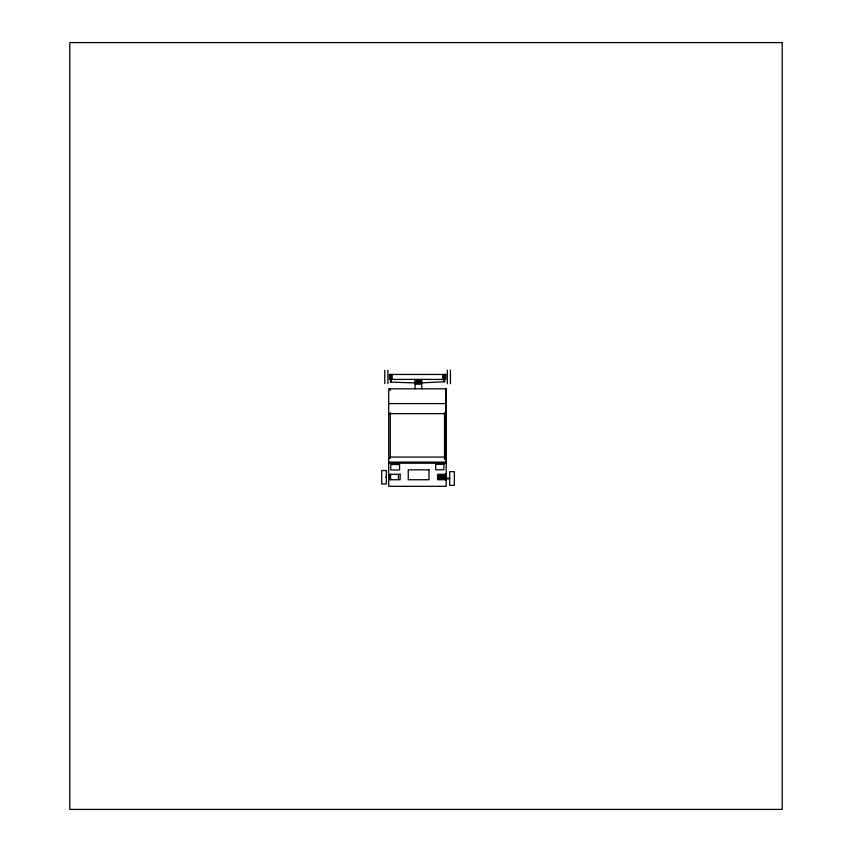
<?xml version="1.0" encoding="UTF-8"?>
<svg xmlns="http://www.w3.org/2000/svg" width="852" height="852" viewBox="0 0 852 852"><rect width="100%" height="100%" fill="white"/><g stroke="black" fill="none" stroke-linecap="round" stroke-linejoin="round"><path stroke-width="1.28" d="M390.472 374.454L390.472 382.122L418.247 383.027L444.648 381.739L444.648 374.454M443.732 375.615L444.648 375.615M390.472 376.925L391.196 376.925L391.196 382.122L390.472 382.122M416.777 380.333L419.887 380.333M415.084 381.76L417.224 381.76M419.557 381.76L421.687 381.76M444.648 381.739L443.732 381.739L443.732 374.454M416.777 381.888L417.906 381.888M418.683 381.888L419.887 381.888M415.084 384.114L421.687 384.114M388.704 403.603L446.075 403.603M388.704 413.646L446.075 413.646M390.259 457.066L444.52 457.066M388.704 458.291L390.259 458.291L390.259 412.581M446.203 460.687L446.075 388.821M388.704 462.114L446.203 462.114M388.704 463.222L446.203 463.222M446.203 474.298L437.587 474.298L437.587 479.74L446.203 479.74M438.759 475.512L445.745 475.437L438.759 475.352L438.759 478.451L445.745 478.43M438.759 475.735L445.745 475.618M438.759 476.034L445.745 476.034M438.759 476.396L445.745 476.396M438.759 476.79L445.745 476.79M438.759 477.195L445.745 477.195M438.759 477.589L445.745 477.589M438.759 477.919L445.745 477.919M438.759 478.196L445.745 478.196M446.203 478.121L449.696 478.121M438.759 478.377L445.745 478.377M446.203 478.899L449.696 478.899M450.431 370.13L450.431 383.741M447.321 370.13L447.321 383.741M445.745 474.298L445.745 479.74M444.52 412.613L444.52 459.271M442.667 374.454L442.667 379.406M421.687 379.406L421.687 388.821M415.084 379.406L415.084 388.821M398.385 475.565L398.385 478.654M392.165 374.454L392.165 379.406M390.802 374.454L390.802 376.925M390.61 474.298L390.61 479.74M390.259 388.821L390.259 390.376M387.894 370.269L387.894 383.613M385.988 476.896L385.988 477.642M384.784 370.269L384.784 383.613M782.211 42.6L69.789 42.6L69.789 809.4L782.211 809.4L782.211 42.6M445.777 374.454L389.449 374.454L389.449 379.406L445.777 379.406L445.777 374.454M419.887 379.949L416.777 379.949L416.777 383.443L419.887 383.443L419.887 379.949M418.683 381.589L417.906 381.589L417.906 382.367L418.683 382.367L418.683 381.589M446.203 388.821L388.704 388.821L388.704 486.322L446.203 486.322L446.203 388.821M443.881 464.329L435.723 464.329L435.723 469.761L443.881 469.761L443.881 464.329M399.567 464.532L390.77 464.532L390.77 469.963L399.567 469.963L399.567 464.532M428.982 469.835L408.246 469.835L408.246 479.74L428.982 479.74L428.982 469.835M386.382 470.549L381.717 470.549L381.717 483.989L386.382 483.989L386.382 470.549M454.361 471.667L449.696 471.667L449.696 485.342L454.361 485.342L454.361 471.667M400.12 474.298L390.014 474.298L390.014 479.74L400.12 479.74L400.12 474.298"/></g></svg>
